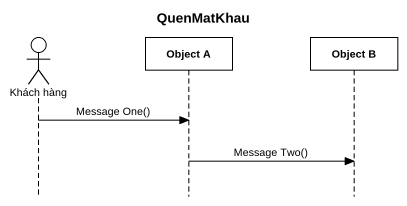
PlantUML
@startuml
title QuenMatKhau
hide footbox
actor "Khách hàng" as Khách_hàng
participant "Object A" as Object_A
participant "Object B" as Object_B

Khách_hàng -> Object_A : Message One()
Object_A -> Object_B : Message Two()
@enduml
